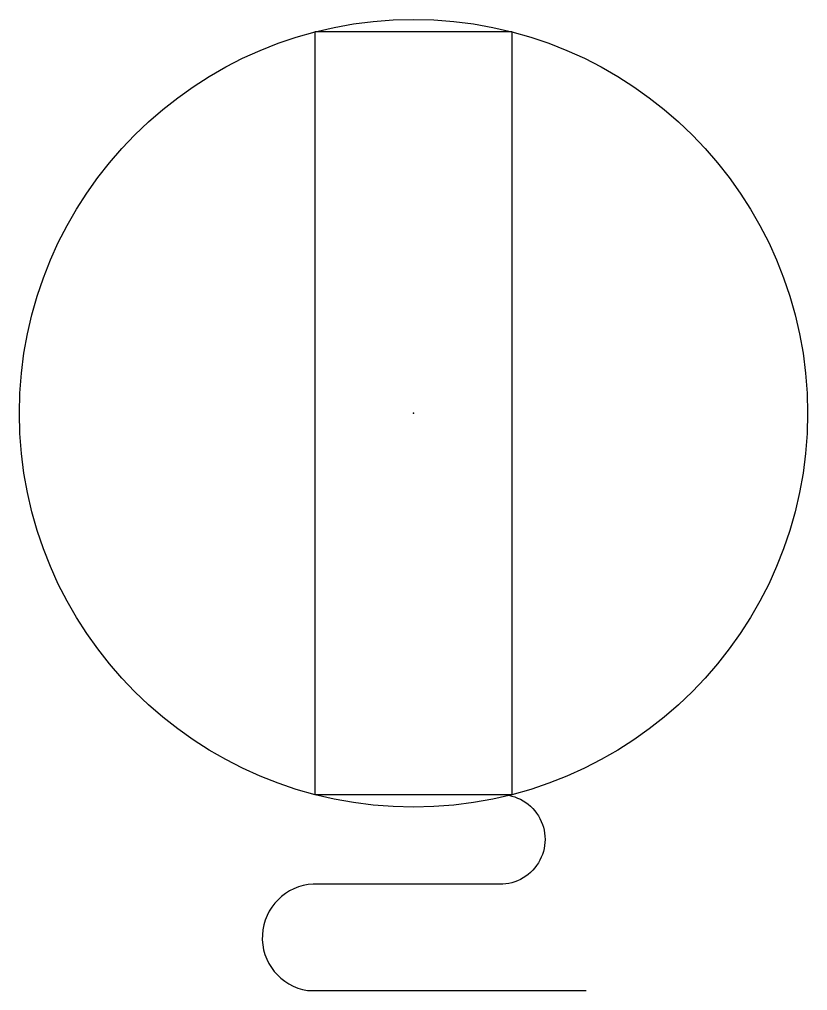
# Model space of a CAD drawing. Header units: millimetres. Extents: x -0.41 to 0.41, y -0.6 to 0.41.
import ezdxf

# ---------------------------------------------------------------- set-up
doc = ezdxf.new("R2010")
doc.units = ezdxf.units.MM

msp = doc.modelspace()

# ---------------------------------------------------------------- linework, layer by layer
msp.add_lwpolyline([(-0.1021, 0.3954), (-0.1021, -0.3954), (0.1021, -0.3954), (0.1021, 0.3954)], close=True)
msp.add_lwpolyline([(-0.1021, -0.3954), (0.086, -0.3954, -1.082704), (0.086, -0.4883), (-0.1039, -0.4883, 0.904085), (-0.1097, -0.5986), (0.179, -0.5986)], format="xyb")
msp.add_circle((0, 0), 0.4084)
msp.add_point((0, 0))

doc.saveas('drawing.dxf')
